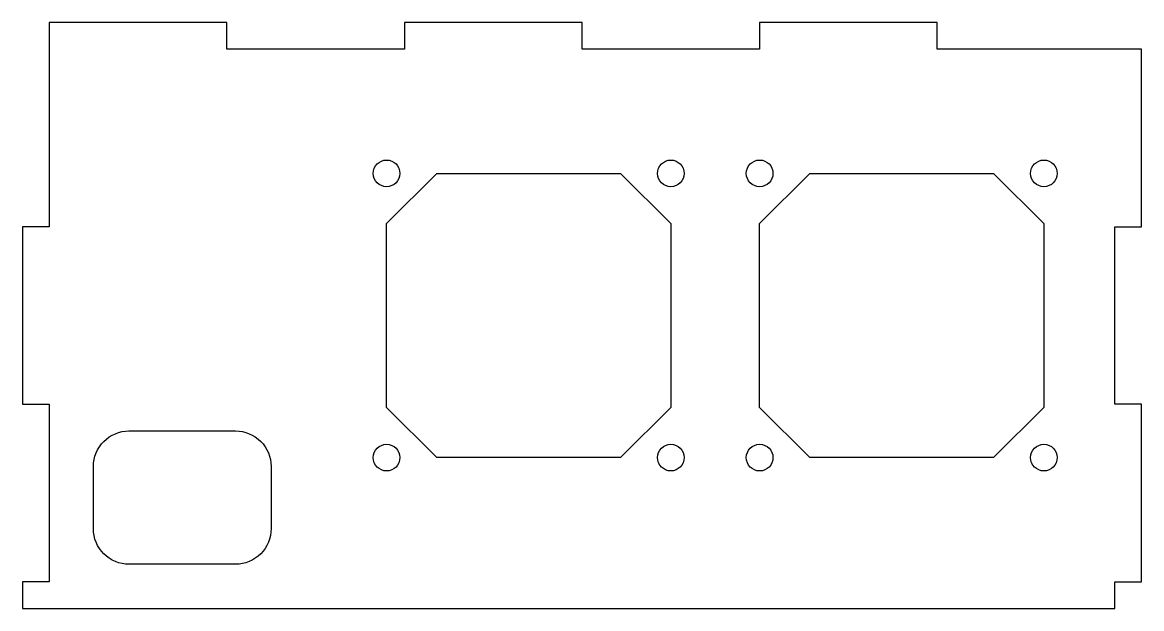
# Model space of a CAD drawing. Header units: millimetres. Extents: x 0 to 126, y 0 to 66.
import ezdxf

# ---------------------------------------------------------------- set-up
doc = ezdxf.new("R2010")
doc.units = ezdxf.units.MM

msp = doc.modelspace()

# ---------------------------------------------------------------- linework, layer by layer
for points in [[(0, 0), (123, 0), (123, 3), (126, 3), (126, 23), (123, 23), (123, 43), (126, 43), (126, 63), (103, 63), (103, 66), (83, 66), (83, 63), (63, 63), (63, 66), (43, 66), (43, 63), (23, 63), (23, 66), (3, 66), (3, 43), (0, 43), (0, 23), (3, 23), (3, 3), (0, 3)], [(73, 43.34), (73, 22.66), (67.34, 17), (46.66, 17), (41, 22.66), (41, 43.34), (46.66, 49), (67.34, 49)], [(83, 22.66), (83, 43.34), (88.66, 49), (109.34, 49), (115, 43.34), (115, 22.66), (109.34, 17), (88.66, 17)]]:
    msp.add_lwpolyline(points, close=True)
msp.add_lwpolyline([(8, 9), (8, 16, -0.414214), (12, 20), (24, 20, -0.414214), (28, 16), (28, 9, -0.414214), (24, 5), (12, 5, -0.414214)], format="xyb", close=True)
for centre in [(41, 49), (73, 49), (83, 49), (115, 49), (41, 17), (73, 17), (83, 17), (115, 17)]:
    msp.add_circle(centre, 1.5)

doc.saveas('drawing.dxf')
